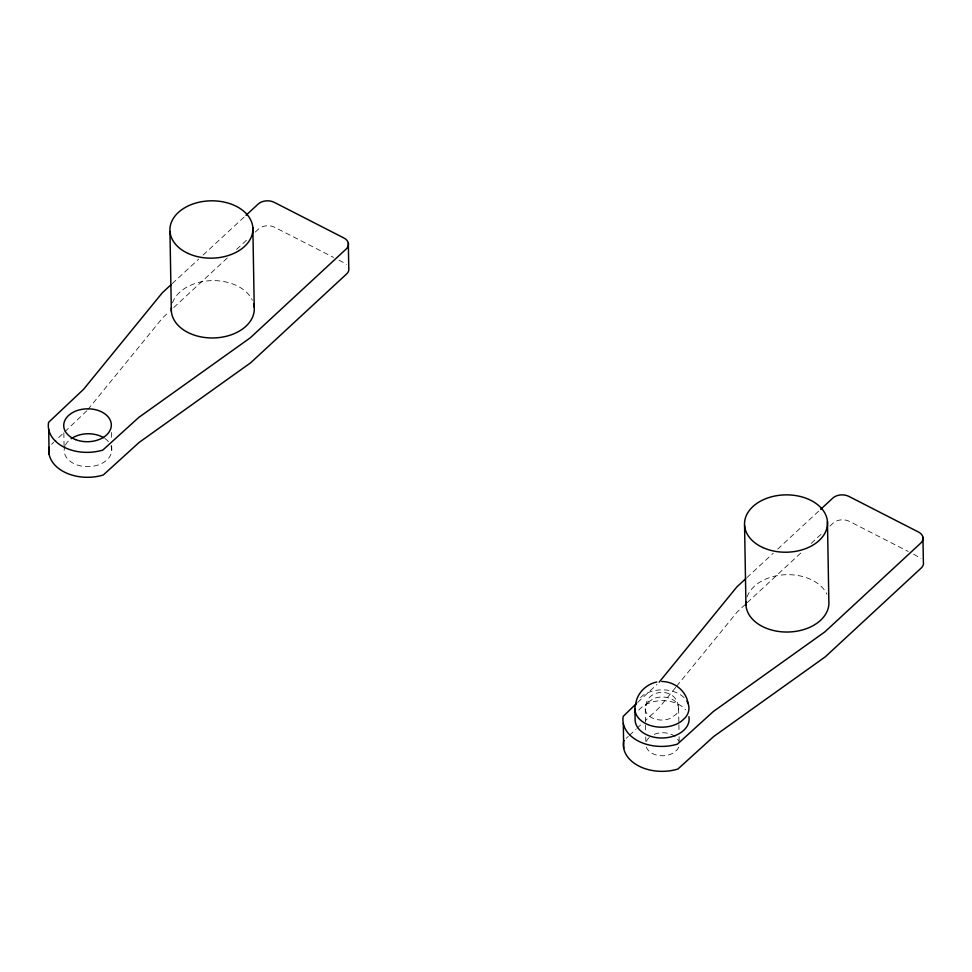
<?xml version="1.0" encoding="UTF-8"?>
<svg xmlns="http://www.w3.org/2000/svg" width="972" height="972" viewBox="0 0 972 972"><rect width="100%" height="100%" fill="white"/><g stroke="black" fill="none" stroke-linecap="round" stroke-linejoin="round"><path stroke-width="0.73" stroke-dasharray="4.86 3.65" d="M645.833 705.648C647.789 688.091 675.759 687.921 678.055 705.417M86.848 410.767L54.797 441.3M87.808 409.613L162.737 317.747L169.347 311.623M675.686 687.386L658.615 708.309L645.627 720.337M676.634 686.22L737.347 611.801L746.156 603.636M172.226 283.617L198.665 259.135M203.075 255.065L244.944 216.294M173.757 307.541L227.752 257.556M236.56 249.391L247.581 239.197M255.296 232.053L258.601 228.991A11.494 7.946 -1 0 1 274.699 227.29L333.59 257.422M51.552 444.301L53.715 442.309M746.824 577.672L773.275 553.19M777.673 549.119L819.554 510.349M637.62 702.404L657.096 684.373M747.261 602.616L802.35 551.61M811.17 543.445L822.191 533.251M829.906 526.107L833.211 523.045A11.494 7.946 -1 0 1 849.309 521.344L908.2 551.476M626.162 738.356L628.325 736.363M629.406 735.354L635.895 729.352M636.976 728.344L641.301 724.334M640.536 697.568L642.869 695.454A27.022 18.675 -1 0 1 684.446 697.981M649.357 737.493L648.13 738.599A16.682 11.53 -1 0 0 646.453 741.393M338.949 260.168L344.307 262.902A11.494 7.946 -1 0 1 346.445 264.335M913.558 554.21L921.055 558.39M678.614 708.394L678.881 723.289M678.906 724.772L679.003 730.737M679.112 736.691L679.209 742.644M645.25 708.637L645.505 723.533M645.542 725.027L645.639 730.98M645.748 736.934L645.821 741.405M111.452 432.431L111.573 439.757M111.671 445.626L111.756 450.036M63.848 432.783L64.103 447.448M638.75 710.155A27.022 18.675 -1 0 1 685.552 709.815M747.055 596.966A41.517 28.686 -1 0 1 785.959 574.695A41.517 28.686 -1 0 1 826.965 594.317M678.663 747.128A16.682 11.53 -1 0 1 676.986 749.922L674.325 752.328A16.682 11.53 -1 0 1 656.136 754.952A16.682 11.53 -1 0 1 645.87 744.382M654.253 734.334A16.682 11.53 -1 0 1 678.687 741.162M110.954 445.784A23.802 16.451 -1 0 1 87.893 466.657A23.802 16.451 -1 0 1 64.978 446.124M65.428 445.091A23.802 16.451 -1 0 1 70.106 439.49M104.83 438.457A23.802 16.451 -1 0 1 108.597 441.835M172.445 302.912A41.517 28.686 -1 0 1 211.349 280.641A41.517 28.686 -1 0 1 252.356 300.263M648.737 701.748L647.51 702.865A16.682 11.53 -1 0 0 650.11 716.753A16.682 11.53 -1 0 0 670.243 718.442L676.354 714.177A16.682 11.53 -1 0 0 673.754 700.277A16.682 11.53 -1 0 0 653.634 698.601L648.737 701.748"/><path stroke-width="1.46" d="M635.749 703.655C637.243 692.963 646.319 684.203 656.793 681.992M623.988 740.36L623.635 741.308A39.208 27.095 -1 0 0 677.873 769.059L713.703 736.509L825.313 656.805L921.164 568.061A11.494 7.946 -1 0 0 923.376 562.156L922.938 537.212M659.125 682.21L736.91 586.857L745.731 578.692M171.121 284.638L162.3 292.803L83.568 389.322L48.6 422.322A39.208 27.095 -1 0 0 102.825 450.072L138.668 417.51L250.266 337.819L346.129 249.075A11.494 7.946 -1 0 0 343.869 237.97L274.274 202.346A11.494 7.946 -1 0 0 258.163 204.059L246.05 215.274M820.647 509.328L832.773 498.114A11.494 7.946 -1 0 1 848.872 496.4L918.479 532.024A11.494 7.946 -1 0 1 920.739 543.129L824.876 631.873L713.266 711.565L677.435 744.127A39.208 27.095 -1 0 1 623.21 716.376L636.538 703.412M661.738 681.506C674.203 681.396 686.354 691.007 688.054 703.497M827.451 521.563L828.849 601.364A41.517 28.686 -1 0 1 787.101 632.031A41.517 28.686 -1 0 1 745.986 601.717M744.564 525.524L745.949 605.313M634.91 708.722L635.105 719.523A27.022 18.675 -1 0 0 663.815 737.942A27.022 18.675 -1 0 0 688.917 716.692M623.295 723.447L623.732 748.379M348.328 243.17L348.766 268.102A11.494 7.946 -1 0 1 346.567 274.007L250.703 362.75L139.105 442.454L103.263 475.004A39.208 27.095 -1 0 1 49.037 447.254M252.841 227.521L254.239 307.31M169.954 231.47L171.351 311.259M48.685 429.393L49.122 454.325M686.925 701.189A27.022 18.675 -1 0 1 685.296 717.676L680.995 721.576A27.022 18.675 -1 0 1 648.36 724.784A27.022 18.675 -1 0 1 635.846 703.874M71.163 438.7A23.802 16.451 -1 0 1 103.7 437.728M253.619 303.738A41.517 28.686 -1 0 1 215.104 337.904A41.517 28.686 -1 0 1 171.388 307.662M762.789 547.528A41.517 28.686 -1 0 0 827.415 525.172A41.517 28.686 -1 0 0 767.819 497.931A41.517 28.686 -1 0 0 762.789 547.528M75.561 439.599A23.802 16.451 -1 0 0 111.318 425.092A23.802 16.451 -1 0 0 75.67 411.107A23.802 16.451 -1 0 0 75.561 439.599M188.179 253.473A41.517 28.686 -1 0 0 252.805 231.117A41.517 28.686 -1 0 0 193.209 203.877A41.517 28.686 -1 0 0 188.179 253.473"/></g></svg>
